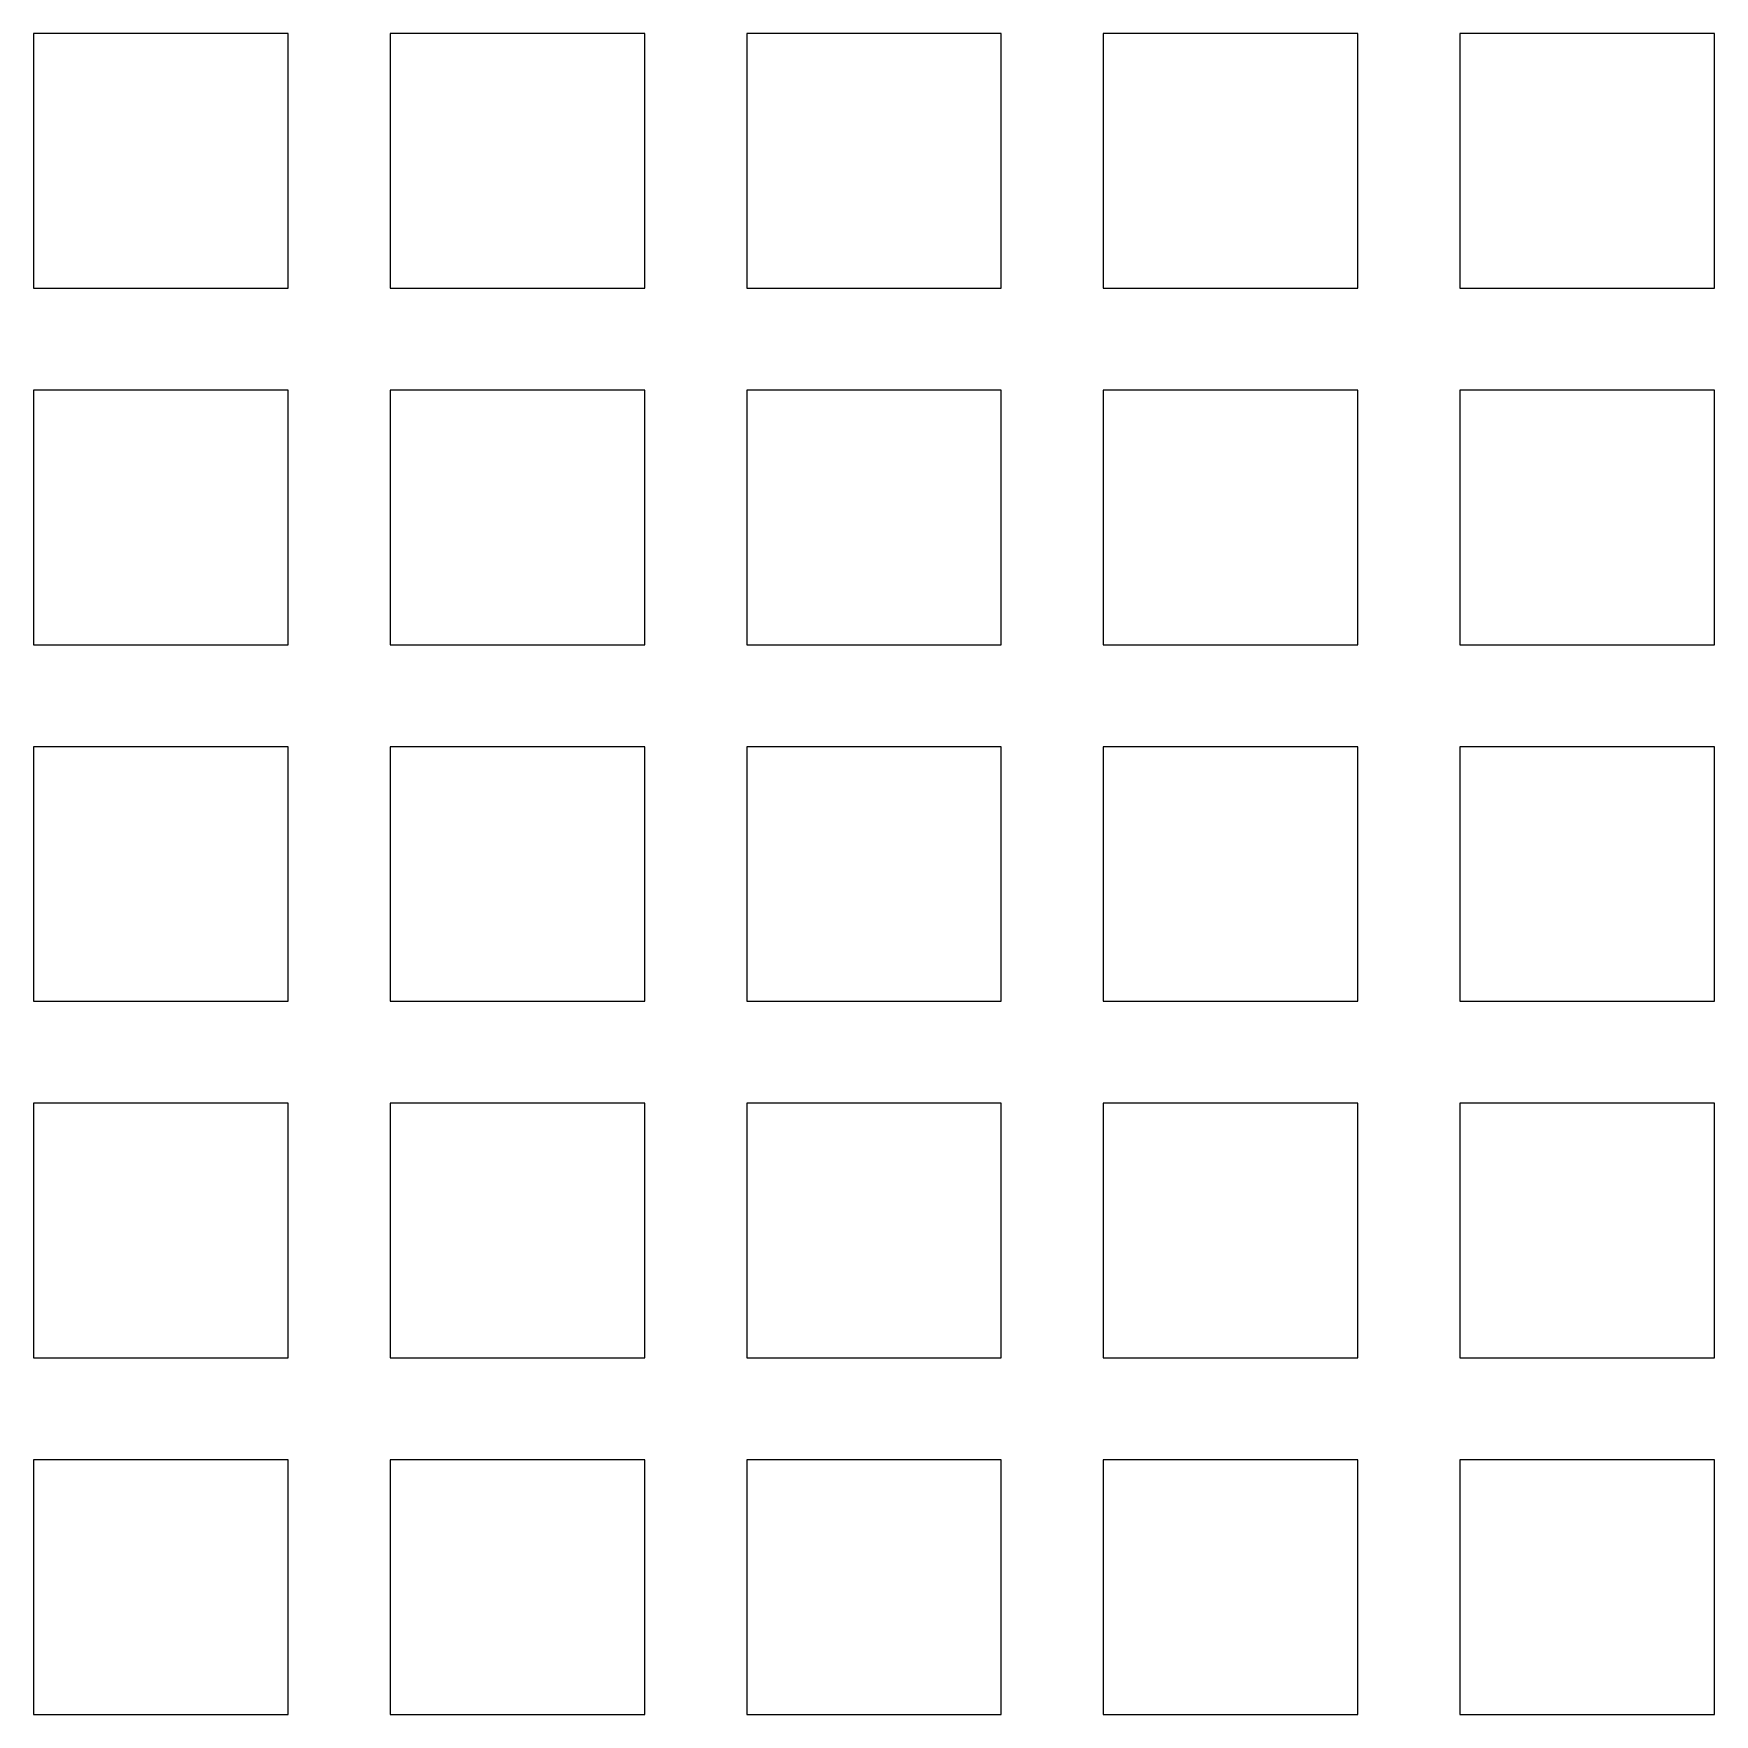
# Model space of a CAD drawing. Header units: metres. Extents: x 0 to 66, y 0 to 66.
import ezdxf

# ---------------------------------------------------------------- set-up
doc = ezdxf.new("R2010")
doc.units = ezdxf.units.M

msp = doc.modelspace()

# ---------------------------------------------------------------- linework, layer by layer
for p, q in [((10, 66), (0, 66)), ((0, 66), (0, 56)), ((10, 56), (10, 66)), ((24, 66), (14, 66)), ((14, 66), (14, 56)), ((24, 56), (24, 66)), ((38, 66), (28, 66)), ((28, 66), (28, 56)), ((38, 56), (38, 66)), ((52, 66), (42, 66)), ((42, 66), (42, 56)), ((52, 56), (52, 66)), ((66, 66), (56, 66)), ((56, 66), (56, 56)), ((66, 56), (66, 66)), ((0, 56), (10, 56)), ((14, 56), (24, 56)), ((28, 56), (38, 56)), ((42, 56), (52, 56)), ((56, 56), (66, 56)), ((10, 52), (0, 52)), ((0, 52), (0, 42)), ((10, 42), (10, 52)), ((24, 52), (14, 52)), ((14, 52), (14, 42)), ((24, 42), (24, 52)), ((38, 52), (28, 52)), ((28, 52), (28, 42)), ((38, 42), (38, 52)), ((52, 52), (42, 52)), ((42, 52), (42, 42)), ((52, 42), (52, 52)), ((66, 52), (56, 52)), ((56, 52), (56, 42)), ((66, 42), (66, 52)), ((0, 42), (10, 42)), ((14, 42), (24, 42)), ((28, 42), (38, 42)), ((42, 42), (52, 42)), ((56, 42), (66, 42)), ((10, 38), (0, 38)), ((0, 38), (0, 28)), ((10, 28), (10, 38)), ((24, 38), (14, 38)), ((14, 38), (14, 28)), ((24, 28), (24, 38)), ((38, 38), (28, 38)), ((28, 38), (28, 28)), ((38, 28), (38, 38)), ((52, 38), (42, 38)), ((42, 38), (42, 28)), ((52, 28), (52, 38)), ((66, 38), (56, 38)), ((56, 38), (56, 28)), ((66, 28), (66, 38)), ((0, 28), (10, 28)), ((14, 28), (24, 28)), ((28, 28), (38, 28)), ((42, 28), (52, 28)), ((56, 28), (66, 28)), ((10, 24), (0, 24)), ((0, 24), (0, 14)), ((10, 14), (10, 24)), ((24, 24), (14, 24)), ((14, 24), (14, 14)), ((24, 14), (24, 24)), ((38, 24), (28, 24)), ((28, 24), (28, 14)), ((38, 14), (38, 24)), ((52, 24), (42, 24)), ((42, 24), (42, 14)), ((52, 14), (52, 24)), ((66, 24), (56, 24)), ((56, 24), (56, 14)), ((66, 14), (66, 24)), ((0, 14), (10, 14)), ((14, 14), (24, 14)), ((28, 14), (38, 14)), ((42, 14), (52, 14)), ((56, 14), (66, 14)), ((10, 10), (0, 10)), ((0, 10), (0, 0)), ((10, 0), (10, 10)), ((24, 10), (14, 10)), ((14, 10), (14, 0)), ((24, 0), (24, 10)), ((38, 10), (28, 10)), ((28, 10), (28, 0)), ((38, 0), (38, 10)), ((52, 10), (42, 10)), ((42, 10), (42, 0)), ((52, 0), (52, 10)), ((66, 10), (56, 10)), ((56, 10), (56, 0)), ((66, 0), (66, 10)), ((0, 0), (10, 0)), ((14, 0), (24, 0)), ((28, 0), (38, 0)), ((42, 0), (52, 0)), ((56, 0), (66, 0))]:
    msp.add_line(p, q)

doc.saveas('drawing.dxf')
